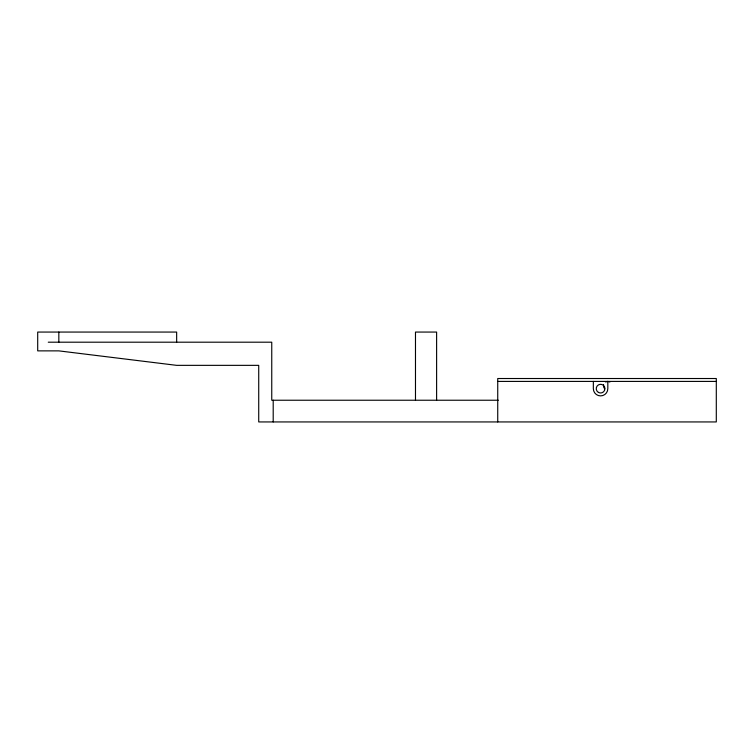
<?xml version="1.0" encoding="UTF-8"?>
<svg xmlns="http://www.w3.org/2000/svg" width="754" height="754" viewBox="0 0 754 754"><rect width="100%" height="100%" fill="white"/><g stroke="black" fill="none" stroke-linecap="round" stroke-linejoin="round"><path stroke-width="1.13" d="M603.549 384.634L603.549 386.877L604.67 388.828M605.575 381.995L607.743 381.411L609.911 381.995M48.265 342.193L271.751 342.193L271.751 400.233L498.328 400.233M497.734 381.411L716.3 381.411M607.818 381.411L607.818 388.649A7.238 7.238 0 0 1 600.58 395.888A7.238 7.238 0 0 1 593.341 388.649L593.341 381.411M497.734 421.938L497.734 378.517L716.3 378.517L716.3 421.938L258.726 421.938L258.726 365.351L176.653 365.351L58.831 350.874L37.7 350.874L37.7 332.062L176.653 332.062L176.653 342.193M436.613 400.233L436.613 332.062L415.482 332.062L415.482 400.233M273.202 400.233L273.202 421.938M58.831 332.062L58.831 342.193M598.412 392.41A4.345 4.345 0 0 0 604.925 388.649A4.345 4.345 0 0 0 598.412 384.889A4.345 4.345 0 0 0 598.412 392.41"/></g></svg>
